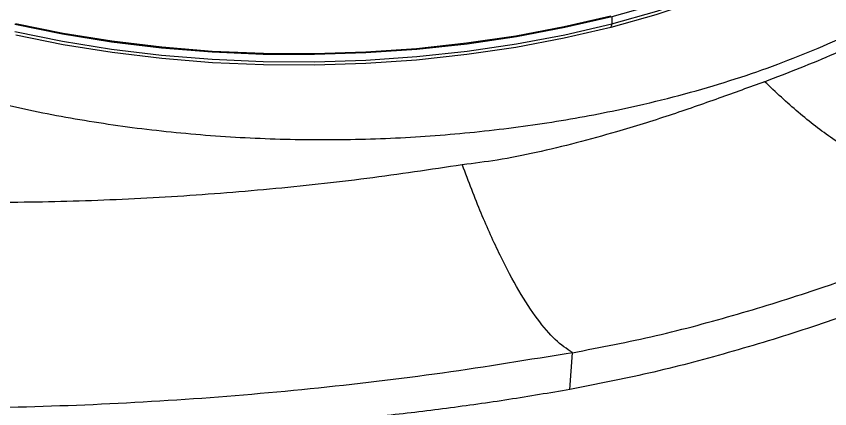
# Model space of a CAD drawing. Extents: x 939 to 1039, y 781 to 934.
# Drawn here: x 963.591 to 966.619, y 829.444 to 830.906 of the extents above; entities that cross this region are included whole.
import ezdxf

# ---------------------------------------------------------------- set-up
doc = ezdxf.new("R2010")
doc.units = 0
doc.header["$MEASUREMENT"] = 0
doc.layers.add('1', color=4, linetype='Continuous')

# ---------------------------------------------------------------- blocks, each defined once
blk = doc.blocks.new('Envoy')
at = {"layer": '1', "color": 3, "linetype": 'Continuous', "lineweight": 25}
for p, q in [((27.1536, 31.7302), (27.1537, 31.7037)), ((26.9982, 30.3412), (27.0072, 30.4782)), ((27.0072, 30.4782), (27.007, 30.4784))]:
    blk.add_line(p, q, dxfattribs=at)
at = {"layer": '1', "color": 3, "linetype": 'Continuous', "lineweight": 25, "flags": 128}
for points in [[(28.6039, 33.0415), (28.6079, 33.0117), (28.6118, 32.9139), (28.6017, 32.8161), (28.5778, 32.719), (28.54, 32.6229), (28.4887, 32.5285), (28.424, 32.4362), (28.3464, 32.3466), (28.2563, 32.26), (28.154, 32.177), (28.0403, 32.0981), (27.9156, 32.0235), (27.7807, 31.9538), (27.6362, 31.8893), (27.483, 31.8303), (27.3218, 31.7772), (27.1536, 31.7302)], [(27.1536, 31.7302), (26.9791, 31.6896), (26.7995, 31.6557), (26.6155, 31.6285), (26.4282, 31.6083), (26.2385, 31.5951), (26.0476, 31.589), (25.8564, 31.59), (25.6659, 31.5983), (25.4772, 31.6136), (25.2912, 31.6359), (25.109, 31.6651), (24.9315, 31.701)], [(24.9347, 31.7047), (25.1117, 31.6689), (25.2933, 31.6398), (25.4787, 31.6175), (25.6669, 31.6022), (25.8568, 31.5941), (26.0475, 31.593), (26.2378, 31.5991), (26.4269, 31.6122), (26.6136, 31.6324), (26.797, 31.6595), (26.9762, 31.6934), (27.1501, 31.7338)], [(28.5284, 32.5724), (28.4809, 32.4861), (28.4165, 32.3941), (28.3391, 32.3048), (28.2493, 32.2185), (28.1474, 32.1358), (28.034, 32.057), (27.9097, 31.9827), (27.7752, 31.9132), (27.6312, 31.8489), (27.4784, 31.7901), (27.3178, 31.7372), (27.1501, 31.6904)], [(27.1501, 31.6904), (26.9762, 31.6499), (26.7971, 31.6161), (26.6137, 31.589), (26.4269, 31.5688), (26.2379, 31.5556), (26.0476, 31.5496), (25.857, 31.5506), (25.6671, 31.5588), (25.479, 31.5741), (25.2936, 31.5963), (25.112, 31.6255), (24.935, 31.6613)], [(24.9316, 31.6746), (25.1091, 31.6386), (25.2913, 31.6094), (25.4773, 31.5871), (25.666, 31.5718), (25.8565, 31.5636), (26.0477, 31.5625), (26.2386, 31.5686), (26.4283, 31.5818), (26.6156, 31.602), (26.7996, 31.6292), (26.9792, 31.6632), (27.1537, 31.7037)], [(27.1537, 31.7037), (27.3219, 31.7507), (27.4831, 31.8038), (27.6363, 31.8628), (27.7808, 31.9273), (27.9157, 31.997), (28.0404, 32.0716), (28.1541, 32.1506), (28.2564, 32.2335), (28.3465, 32.3201), (28.4241, 32.4097), (28.4648, 32.4653)]]:
    blk.add_lwpolyline(points, dxfattribs=at)
at = {"layer": '1', "color": 3, "linetype": 'Continuous', "lineweight": 25}
blk.add_arc((27.1349, 31.7016), 0.0189, 323.4516, 6.3916, dxfattribs=at)
for points, knots in [([(27.7226, 31.4881), (27.8114, 31.5223), (27.9888, 31.5907), (28.2249, 31.7112), (28.437, 31.8413), (28.6241, 31.979), (28.7885, 32.1204), (28.9562, 32.2861), (29.1179, 32.4724), (29.2661, 32.6718), (29.3882, 32.8583), (29.4503, 32.9704), (29.4811, 33.026)], [0, 0, 0, 0, 0.084821, 0.169433, 0.254005, 0.338524, 0.422858, 0.506958, 0.632414, 0.756569, 0.879087, 1, 1, 1, 1]), ([(23.2065, 32.729), (23.2119, 32.6673), (23.2229, 32.5437), (23.2965, 32.3616), (23.4117, 32.1847), (23.5714, 32.0157), (23.7739, 31.8571), (23.9968, 31.724), (24.2274, 31.6146), (24.4557, 31.5261), (24.7026, 31.4489), (24.966, 31.3842), (25.2433, 31.3331), (25.5313, 31.2966), (25.8265, 31.2753), (26.1251, 31.2697), (26.4231, 31.28), (26.7166, 31.3059), (27.0016, 31.3469), (27.3044, 31.4082), (27.6166, 31.4944), (27.9257, 31.6094), (28.1984, 31.7422), (28.4322, 31.8899), (28.6248, 32.0497), (28.7752, 32.219), (28.8814, 32.3951), (28.9468, 32.5757), (28.9531, 32.6976), (28.9562, 32.7585)], [0, 0, 0, 0, 0.0398688, 0.0799058, 0.1200331, 0.1606319, 0.2014909, 0.2428555, 0.2742573, 0.3059747, 0.3380107, 0.3703513, 0.4029658, 0.435807, 0.4688064, 0.5018812, 0.5349424, 0.5678959, 0.6006575, 0.633159, 0.6759514, 0.7181592, 0.7597875, 0.8006413, 0.8411834, 0.8813303, 0.9209935, 0.9605762, 1, 1, 1, 1]), ([(27.7226, 31.4881), (27.6661, 31.4674), (27.5498, 31.4248), (27.3669, 31.3611), (27.1895, 31.3056), (27.0238, 31.2597), (26.8757, 31.2242), (26.7342, 31.1953), (26.6409, 31.1838), (26.5973, 31.1784)], [0, 0, 0, 0, 0.163202, 0.336575, 0.513248, 0.644946, 0.773067, 0.893812, 1, 1, 1, 1]), ([(28.7133, 31.0369), (28.6762, 31.0338), (28.602, 31.0276), (28.4829, 31.0417), (28.3598, 31.0728), (28.2333, 31.1222), (28.1049, 31.1889), (27.976, 31.2726), (27.8477, 31.3711), (27.7643, 31.4491), (27.7226, 31.4881)], [0, 0, 0, 0, 0.125001, 0.25, 0.375, 0.5, 0.625, 0.75, 0.875, 1, 1, 1, 1]), ([(26.5973, 31.1784), (26.4791, 31.1606), (26.2425, 31.125), (25.88, 31.0857), (25.5145, 31.0571), (25.148, 31.0406), (24.7832, 31.0357), (24.423, 31.0422), (24.0702, 31.0596), (23.7275, 31.087), (23.3969, 31.1235), (23.0807, 31.169), (22.7784, 31.2221), (22.5906, 31.2635), (22.4967, 31.2842)], [0, 0, 0, 0, 0.082693, 0.165597, 0.248747, 0.332147, 0.415764, 0.49954, 0.583405, 0.66713, 0.750553, 0.833789, 0.916918, 1, 1, 1, 1]), ([(26.5977, 31.1773), (26.5976, 31.1775), (26.5975, 31.1779), (26.5973, 31.1782), (26.5973, 31.1784)], [0, 0, 0, 0, 0.500214, 1, 1, 1, 1]), ([(27.007, 30.4784), (26.9861, 30.4925), (26.9444, 30.5206), (26.8774, 30.6), (26.8084, 30.7053), (26.7381, 30.838), (26.6673, 30.9938), (26.6209, 31.1161), (26.5977, 31.1773)], [0, 0, 0, 0, 0.166667, 0.333333, 0.499999, 0.666667, 0.833333, 1, 1, 1, 1]), ([(27.0072, 30.4782), (27.1117, 30.4983), (27.3212, 30.5387), (27.6231, 30.6203), (27.9631, 30.7268), (28.3314, 30.8612), (28.5869, 30.9788), (28.7133, 31.0369)], [0, 0, 0, 0, 0.167858, 0.336727, 0.505182, 0.755248, 1, 1, 1, 1]), ([(28.7131, 30.8972), (28.6247, 30.8568), (28.4478, 30.7759), (28.1707, 30.6677), (27.8845, 30.5671), (27.5915, 30.4777), (27.2963, 30.3995), (27.0964, 30.3604), (26.9982, 30.3412)], [0, 0, 0, 0, 0.1696866, 0.3398102, 0.5090809, 0.6782528, 0.8419098, 1, 1, 1, 1]), ([(27.0072, 30.4782), (26.8467, 30.4518), (26.5249, 30.3987), (26.0316, 30.3405), (25.5343, 30.2986), (25.0371, 30.2747), (24.5449, 30.2679), (24.0621, 30.2775), (23.5923, 30.3024), (23.1383, 30.3411), (22.7022, 30.3929), (22.2871, 30.4572), (21.8931, 30.5318), (21.6494, 30.5896), (21.5281, 30.6183)], [0, 0, 0, 0, 0.084309, 0.168987, 0.253834, 0.338636, 0.423186, 0.50731, 0.590858, 0.673867, 0.756396, 0.83832, 0.919536, 1, 1, 1, 1]), ([(26.9982, 30.3412), (26.9224, 30.3283), (26.7705, 30.3024), (26.5382, 30.2698), (26.303, 30.2414), (26.1455, 30.227), (26.0664, 30.2198)], [0, 0, 0, 0, 0.247439, 0.49612, 0.747244, 1, 1, 1, 1])]:
    blk.add_open_spline(points, degree=3, knots=knots, dxfattribs=at)

msp = doc.modelspace()

# ---------------------------------------------------------------- block references
at = {"layer": '1'}
msp.add_blockref('Envoy', (938.6538, 799.1744), dxfattribs=at)

doc.saveas('drawing.dxf')
